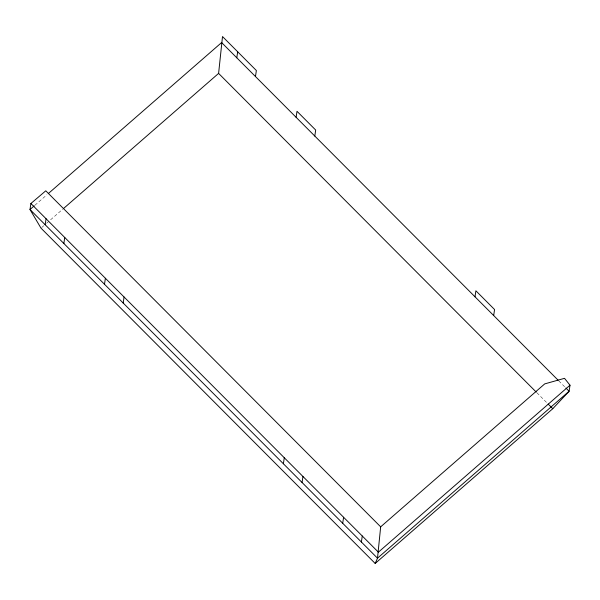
<?xml version="1.0" encoding="UTF-8"?>
<svg xmlns="http://www.w3.org/2000/svg" width="600" height="600" viewBox="0 0 600 600"><rect width="100%" height="100%" fill="white"/><g stroke="black" fill="none" stroke-linecap="round" stroke-linejoin="round"><path stroke-width="0.45" stroke-dasharray="3 2.25" d="M34.935 205.222L46.912 194.79M41.7 227.535L43.815 225.69M46.635 223.237L62.843 209.115M558.795 380.88L564.6 386.7M536.903 392.76L547.493 403.388"/><path stroke-width="0.9" d="M380.67 526.838L377.498 558.188L375.18 563.452L40.995 228.15L30 209.52L30.885 203.505L45.773 190.815L380.67 526.838L544.725 383.888L564.518 378.322L570 385.207L569.115 391.23L552.787 408.697L375.18 563.452M63.547 208.5L218.603 73.395L222.502 36.547L256.365 70.523L255.472 76.537M45.18 224.752L46.065 218.737M63.863 243.495L64.748 237.48M104.498 284.272L105.382 278.25M123.18 303.015L124.065 297M236.79 57.795L237.683 51.78M296.108 117.308L297 111.292L315.683 130.042L314.79 136.058M283.388 463.755L284.272 457.74M302.07 482.505L302.955 476.482M342.705 523.275L343.59 517.26M361.388 542.018L362.272 536.002M474.998 296.798L475.882 290.782L494.565 309.525L493.68 315.54M34.23 205.837L30 209.52L377.498 558.188L569.115 391.23L565.89 387.99M48.323 193.56L221.61 42.562L558.158 380.235M570 385.207L378.39 552.173L30.885 203.505M218.603 73.395L536.243 392.1M548.153 404.048L552.787 408.697"/></g></svg>
